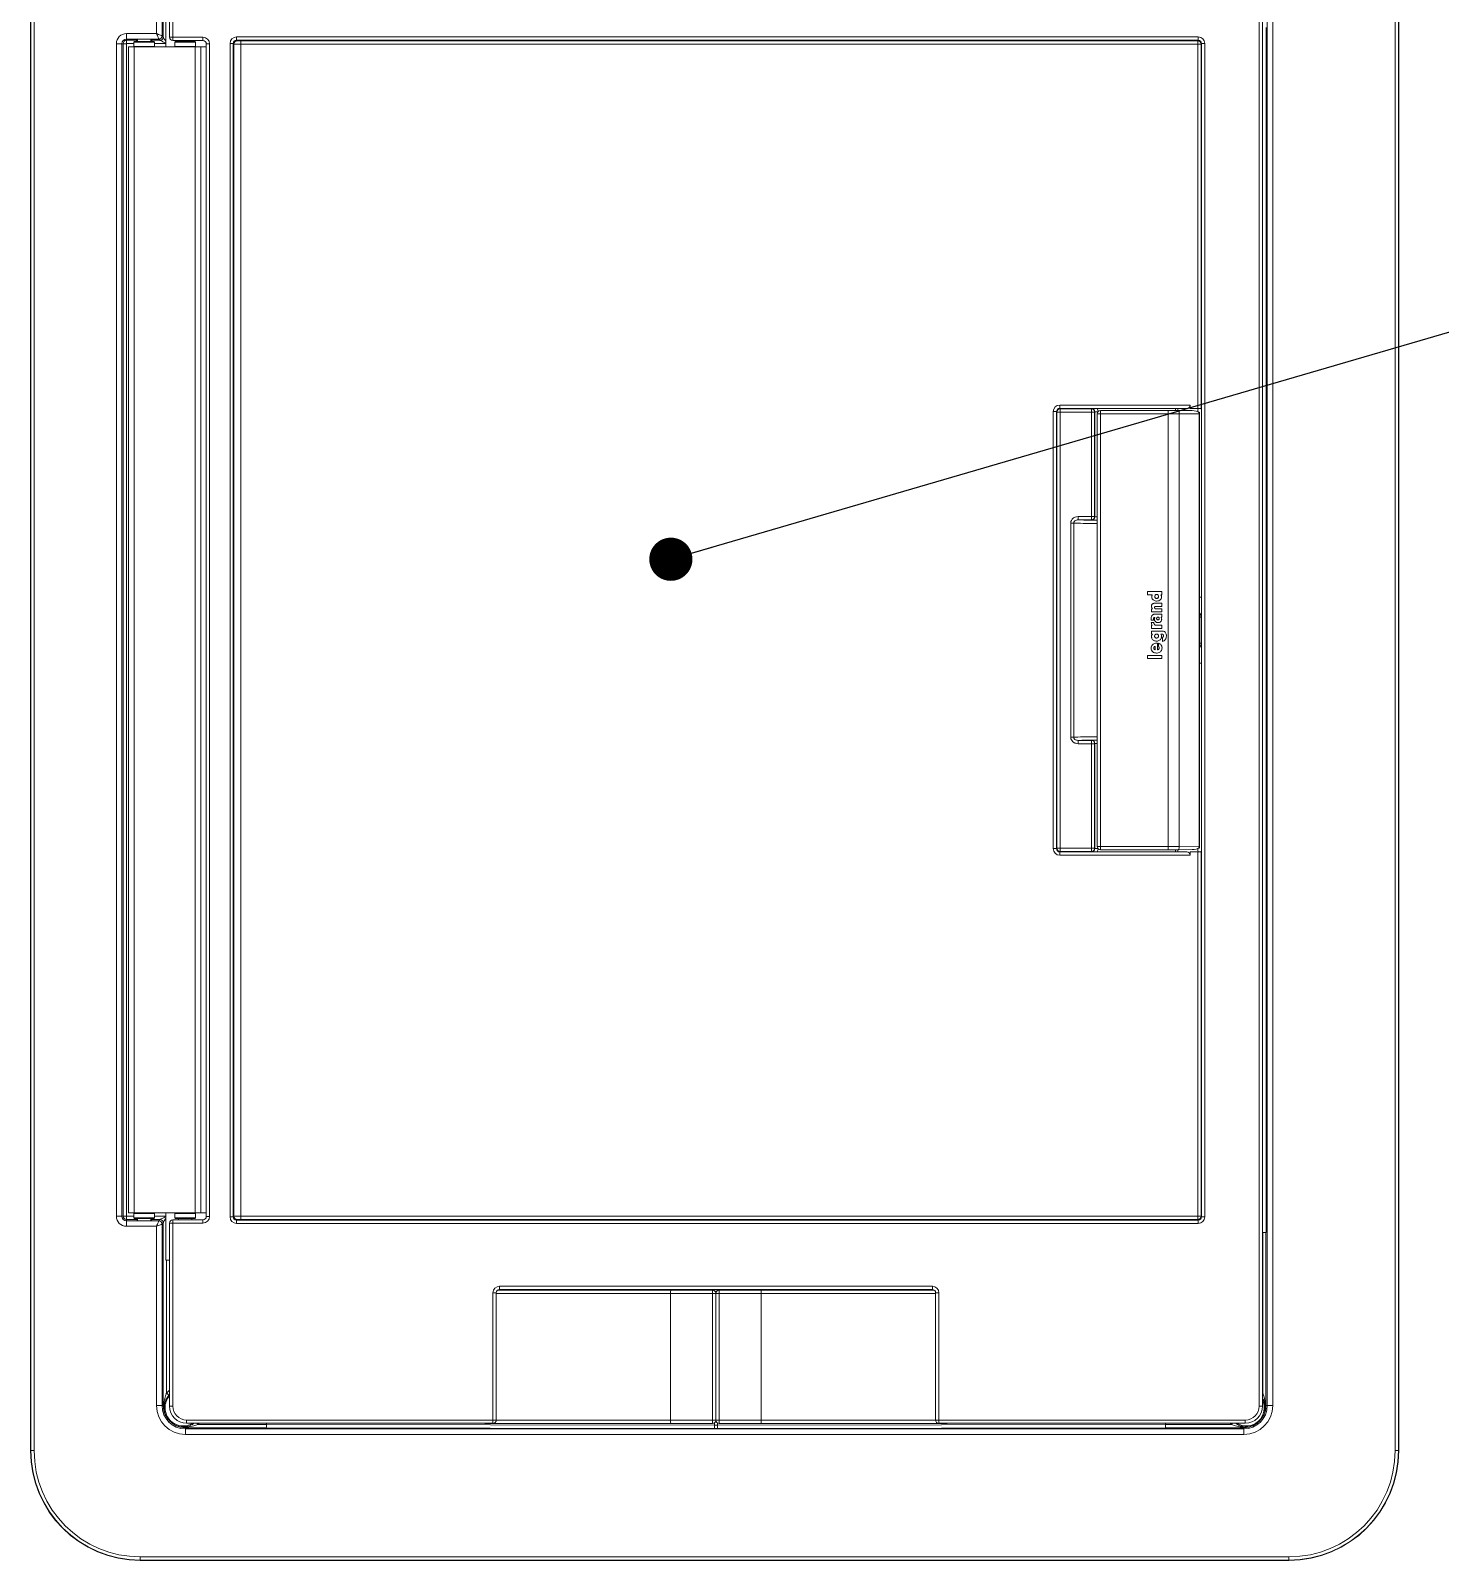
# Model space of a CAD drawing. Header units: inches. Extents: x 274057 to 444617, y 490067 to 635630.
# Drawn here: x 366236.6 to 366563.1, y 533587.3 to 533941.4 of the extents above; entities that cross this region are included whole.
import ezdxf

# ---------------------------------------------------------------- set-up
doc = ezdxf.new("R2010")
doc.units = ezdxf.units.IN
doc.header["$MEASUREMENT"] = 0
doc.layers.add('CQ_callout', color=34, linetype='Continuous')
doc.styles.get("Standard").update_dxf_attribs({"font": 'arial.ttf'})
doc.dimstyles.get("Standard").update_dxf_attribs({"dimtxt": 0.18, "dimasz": 0.18, "dimexe": 0.18, "dimexo": 0.0625, "dimgap": 0.09, "dimtad": 0, "dimtih": 1, "dimtoh": 1, "dimdec": 4, "dimzin": 0, "dimdsep": 46, "dimtxsty": 'Standard', "dimcen": 0.09, "dimadec": 0, "dimazin": 0, "dimtfac": 1, "dimtdec": 4, "dimtofl": 0, "dimtmove": 0, "dimatfit": 3, "dimfxl": 1, "dimtolj": 1, "dimtzin": 0, "dimarcsym": 0})

# ---------------------------------------------------------------- blocks, each defined once
blk = doc.blocks.new('legrand evolution floor box')
at = {"color": 7, "linetype": 'Continuous', "lineweight": 15}
for p, q in [((28.147, 178.069), (28.147, 178.054)), ((123.054, 178.069), (28.147, 178.069)), ((28.147, 177.864), (28.147, 178.054)), ((28.147, 178.054), (123.054, 178.054)), ((123.054, 177.864), (28.147, 177.864)), ((41.117, 172.522), (41.435, 172.522)), ((41.117, 170.785), (41.117, 172.522)), ((41.435, 172.522), (41.435, 170.658)), ((41.435, 172.522), (41.507, 172.522)), ((41.507, 172.522), (41.507, 171.934)), ((41.507, 172.522), (41.698, 172.522)), ((41.704, 173.109), (41.704, 172.792)), ((41.704, 173.109), (109.497, 173.109)), ((109.497, 172.792), (41.704, 172.792)), ((41.704, 172.719), (41.704, 172.792)), ((41.704, 172.719), (109.497, 172.719)), ((41.704, 172.719), (41.704, 172.529)), ((109.497, 172.529), (41.704, 172.529)), ((109.497, 173.109), (109.497, 172.792)), ((109.497, 172.719), (109.497, 172.792)), ((109.497, 172.719), (109.497, 172.529)), ((109.694, 172.522), (109.503, 172.522)), ((109.694, 172.522), (109.694, 171.934)), ((109.766, 172.522), (109.694, 172.522)), ((110.084, 172.522), (109.766, 172.522)), ((109.766, 170.658), (109.766, 172.522)), ((110.084, 172.522), (110.084, 170.785)), ((21.8, 105.301), (21.8, 171.722)), ((21.8, 171.722), (21.814, 171.722)), ((21.814, 171.722), (21.814, 105.301)), ((22.005, 171.722), (21.814, 171.722)), ((22.005, 105.301), (22.005, 171.722)), ((41.577, 171.887), (41.447, 171.887)), ((41.451, 171.906), (41.507, 171.934)), ((41.609, 172.095), (41.577, 172.063)), ((41.577, 170.936), (41.577, 172.063)), ((41.863, 172.095), (41.609, 172.095)), ((41.609, 172.095), (41.609, 170.904)), ((41.895, 172.063), (41.863, 172.095)), ((41.863, 170.904), (41.863, 172.095)), ((41.895, 172.405), (109.306, 172.405)), ((41.895, 172.087), (41.895, 172.405)), ((109.306, 172.087), (41.895, 172.087)), ((41.895, 172.087), (41.895, 168.544)), ((109.306, 172.405), (109.306, 172.087)), ((109.338, 172.095), (109.306, 172.063)), ((109.306, 172.087), (109.306, 168.544)), ((109.592, 172.095), (109.338, 172.095)), ((109.338, 172.095), (109.338, 170.904)), ((109.624, 172.063), (109.592, 172.095)), ((109.592, 170.904), (109.592, 172.095)), ((109.624, 172.063), (109.624, 170.936)), ((109.754, 171.887), (109.624, 171.887)), ((109.75, 171.906), (109.694, 171.934)), ((30.75, 170.785), (30.75, 170.468)), ((30.75, 170.785), (41.117, 170.785)), ((41.447, 171.112), (41.577, 171.112)), ((41.507, 171.065), (41.451, 171.093)), ((41.507, 171.065), (41.507, 170.585)), ((41.577, 170.936), (41.609, 170.904)), ((41.609, 170.904), (41.863, 170.904)), ((41.863, 170.904), (41.895, 170.936)), ((109.306, 170.936), (109.338, 170.904)), ((109.338, 170.904), (109.592, 170.904)), ((109.592, 170.904), (109.624, 170.936)), ((109.624, 171.112), (109.754, 171.112)), ((109.694, 171.065), (109.75, 171.093)), ((109.694, 171.065), (109.694, 170.585)), ((110.084, 170.785), (120.451, 170.785)), ((30.167, 170.253), (30.169, 170.248)), ((30.716, 169.845), (30.716, 170.036)), ((30.716, 170.036), (41.305, 170.036)), ((41.305, 169.845), (30.716, 169.845)), ((41.244, 170.468), (30.75, 170.468)), ((30.75, 170.395), (30.75, 170.468)), ((41.317, 170.395), (30.75, 170.395)), ((30.75, 170.395), (30.75, 170.367)), ((39.164, 170.255), (39.164, 170.036)), ((41.895, 170.255), (39.164, 170.255)), ((41.317, 170.395), (41.244, 170.468)), ((41.305, 169.845), (41.305, 170.036)), ((41.305, 168.099), (41.305, 169.845)), ((41.305, 169.845), (41.495, 169.845)), ((41.435, 170.658), (41.507, 170.585)), ((41.495, 169.845), (41.495, 168.099)), ((112.013, 170.255), (109.306, 170.255)), ((109.682, 168.099), (109.682, 169.845)), ((109.682, 169.845), (109.872, 169.845)), ((109.694, 170.585), (109.766, 170.658)), ((109.872, 170.036), (120.461, 170.036)), ((109.872, 170.036), (109.872, 169.845)), ((120.461, 169.845), (109.872, 169.845)), ((109.872, 169.845), (109.872, 168.099)), ((109.957, 170.468), (109.884, 170.395)), ((109.884, 170.395), (120.451, 170.395)), ((120.451, 170.468), (109.957, 170.468)), ((29.401, 169.118), (29.084, 169.118)), ((29.084, 107.904), (29.084, 169.118)), ((29.401, 169.118), (29.401, 107.904)), ((29.474, 169.118), (29.401, 169.118)), ((29.474, 169.118), (29.474, 164.437)), ((29.474, 169.118), (29.502, 169.118)), ((29.621, 169.699), (29.616, 169.702)), ((29.916, 169.045), (29.726, 169.045)), ((29.726, 151.329), (29.726, 169.045)), ((29.916, 169.045), (29.916, 151.329)), ((41.577, 169.519), (41.495, 169.519)), ((41.609, 169.726), (41.577, 169.695)), ((41.577, 168.568), (41.577, 169.695)), ((41.863, 169.726), (41.609, 169.726)), ((41.609, 169.726), (41.609, 168.536)), ((41.895, 169.695), (41.863, 169.726)), ((41.863, 168.536), (41.863, 169.726)), ((109.338, 169.726), (109.306, 169.695)), ((109.592, 169.726), (109.338, 169.726)), ((109.338, 169.726), (109.338, 168.536)), ((109.624, 169.695), (109.592, 169.726)), ((109.592, 168.536), (109.592, 169.726)), ((109.624, 169.695), (109.624, 168.568)), ((109.682, 169.519), (109.624, 169.519)), ((29.664, 164.432), (29.664, 168.391)), ((41.305, 168.099), (41.495, 168.099)), ((41.495, 168.744), (41.577, 168.744)), ((41.577, 168.568), (41.609, 168.536)), ((41.609, 168.536), (41.863, 168.536)), ((41.863, 168.536), (41.895, 168.568)), ((41.895, 168.544), (109.306, 168.544)), ((41.895, 168.226), (41.895, 168.544)), ((41.895, 168.226), (41.895, 167.909)), ((109.306, 168.226), (41.895, 168.226)), ((109.306, 168.568), (109.338, 168.536)), ((109.306, 168.544), (109.306, 168.226)), ((109.306, 168.226), (109.306, 167.909)), ((109.338, 168.536), (109.592, 168.536)), ((109.592, 168.536), (109.624, 168.568)), ((109.624, 168.744), (109.682, 168.744)), ((109.682, 168.099), (109.872, 168.099)), ((41.686, 167.718), (41.686, 167.909)), ((41.686, 167.909), (109.491, 167.909)), ((109.491, 167.718), (41.686, 167.718)), ((109.491, 167.718), (109.491, 167.909)), ((41.668, 166.346), (41.668, 166.536)), ((41.668, 166.536), (109.509, 166.536)), ((109.509, 166.346), (41.668, 166.346)), ((41.703, 166.31), (41.668, 166.346)), ((41.703, 166.31), (109.474, 166.31)), ((109.474, 166.31), (109.509, 166.346)), ((109.509, 166.346), (109.509, 166.536)), ((41.287, 166.155), (41.287, 110.545)), ((41.477, 166.155), (41.287, 166.155)), ((41.477, 110.545), (41.477, 166.155)), ((41.477, 166.155), (41.513, 166.12)), ((41.52, 165.913), (41.52, 110.566)), ((41.52, 165.913), (41.71, 165.913)), ((109.467, 165.913), (41.71, 165.913)), ((41.71, 110.566), (41.71, 165.913)), ((109.657, 165.913), (109.467, 165.913)), ((109.467, 110.566), (109.467, 165.913)), ((109.657, 165.913), (109.657, 110.566)), ((109.7, 166.155), (109.664, 166.12)), ((109.7, 110.545), (109.7, 166.155)), ((109.7, 166.155), (109.89, 166.155)), ((109.89, 166.155), (109.89, 110.545)), ((29.474, 164.437), (29.427, 138.528)), ((29.617, 138.518), (29.664, 164.432)), ((29.664, 164.432), (29.664, 164.432)), ((29.664, 164.432), (29.726, 164.432)), ((29.71, 151.725), (29.71, 141.049)), ((29.916, 151.329), (29.726, 151.329)), ((29.916, 151.329), (37.275, 151.329)), ((29.916, 151.329), (29.916, 151.139)), ((37.275, 151.329), (37.275, 151.139)), ((37.275, 151.139), (29.916, 151.139)), ((37.453, 140.308), (37.453, 151.015)), ((37.465, 125.922), (37.465, 150.948)), ((37.656, 150.948), (37.465, 150.948)), ((37.656, 150.948), (37.656, 125.922)), ((37.236, 141.059), (29.9, 141.059)), ((37.453, 140.257), (37.465, 140.277)), ((37.453, 140.251), (37.453, 140.257)), ((37.453, 140.251), (37.453, 139.863)), ((37.453, 139.863), (37.453, 140.251)), ((37.442, 139.727), (37.443, 138.626)), ((29.427, 138.342), (29.474, 112.433)), ((29.664, 112.438), (29.617, 138.352)), ((29.901, 138.627), (29.901, 138.435)), ((37.237, 138.627), (29.901, 138.627)), ((29.901, 138.435), (37.237, 138.435)), ((29.901, 138.244), (29.901, 138.435)), ((37.237, 138.244), (29.901, 138.244)), ((37.237, 138.627), (37.237, 138.435)), ((37.237, 138.435), (37.252, 138.435)), ((37.237, 138.244), (37.237, 138.435)), ((37.443, 138.626), (37.427, 138.626)), ((37.443, 138.245), (37.427, 138.245)), ((37.442, 137.144), (37.443, 138.245)), ((37.453, 136.619), (37.453, 137.007)), ((37.453, 137.007), (37.453, 136.619)), ((37.453, 136.619), (37.453, 136.613)), ((37.453, 136.613), (37.465, 136.594)), ((37.453, 136.562), (37.453, 125.856)), ((29.71, 125.145), (29.71, 135.822)), ((37.236, 135.812), (29.9, 135.812)), ((29.916, 125.541), (29.916, 125.732)), ((29.916, 125.732), (37.275, 125.732)), ((37.275, 125.541), (37.275, 125.732)), ((37.656, 125.922), (37.465, 125.922)), ((29.916, 125.541), (29.726, 125.541)), ((29.726, 107.825), (29.726, 125.541)), ((29.916, 125.541), (29.916, 107.825)), ((37.275, 125.541), (29.916, 125.541)), ((62.574, 118.554), (62.574, 111.02)), ((62.574, 118.554), (62.765, 118.554)), ((62.765, 118.554), (62.786, 118.533)), ((62.765, 111.207), (62.765, 118.554)), ((62.786, 118.533), (62.976, 118.533)), ((62.786, 118.533), (62.786, 116.727)), ((62.955, 118.935), (62.955, 118.745)), ((62.955, 118.935), (88.222, 118.935)), ((62.976, 118.724), (62.955, 118.745)), ((88.222, 118.745), (62.955, 118.745)), ((62.976, 118.724), (62.976, 118.533)), ((62.976, 118.724), (88.201, 118.724)), ((88.201, 118.533), (62.976, 118.533)), ((62.976, 116.727), (62.976, 118.533)), ((88.201, 118.724), (88.222, 118.745)), ((88.201, 118.724), (88.201, 118.533)), ((88.201, 116.727), (88.201, 118.533)), ((88.391, 118.533), (88.201, 118.533)), ((88.222, 118.935), (88.222, 118.745)), ((88.412, 118.554), (88.391, 118.533)), ((88.391, 118.533), (88.391, 116.727)), ((88.412, 111.207), (88.412, 118.554)), ((88.603, 118.554), (88.412, 118.554)), ((88.603, 118.554), (88.603, 111.02)), ((69.402, 117.921), (81.775, 117.921)), ((69.402, 117.748), (69.402, 117.921)), ((81.775, 117.748), (69.402, 117.748)), ((81.775, 117.748), (81.775, 117.921)), ((69.024, 117.497), (69.024, 116.727)), ((69.214, 117.497), (69.024, 117.497)), ((69.214, 116.727), (69.214, 117.497)), ((81.963, 116.727), (81.963, 117.497)), ((81.963, 117.497), (82.153, 117.497)), ((82.153, 117.497), (82.153, 116.727)), ((62.775, 111.861), (62.775, 116.391)), ((62.786, 116.727), (62.778, 116.719)), ((62.786, 116.727), (62.976, 116.727)), ((62.889, 116.201), (63.079, 116.201)), ((62.889, 112.294), (62.889, 116.201)), ((62.969, 116.529), (62.976, 116.537)), ((69.031, 116.529), (62.969, 116.529)), ((62.976, 116.537), (62.976, 116.727)), ((69.024, 116.727), (62.976, 116.727)), ((62.976, 116.537), (69.024, 116.537)), ((63.079, 116.201), (63.079, 116.392)), ((63.079, 116.392), (88.098, 116.392)), ((63.079, 116.201), (63.079, 112.294)), ((88.098, 116.201), (63.079, 116.201)), ((69.024, 116.537), (69.024, 116.727)), ((69.214, 116.727), (69.024, 116.727)), ((69.024, 116.537), (69.031, 116.529)), ((69.222, 116.719), (69.214, 116.727)), ((81.955, 116.719), (81.963, 116.727)), ((81.963, 116.727), (82.153, 116.727)), ((82.153, 116.537), (82.146, 116.529)), ((82.146, 116.529), (88.208, 116.529)), ((82.153, 116.727), (88.201, 116.727)), ((82.153, 116.537), (82.153, 116.727)), ((88.201, 116.537), (82.153, 116.537)), ((88.098, 116.201), (88.098, 116.392)), ((88.098, 116.201), (88.288, 116.201)), ((88.098, 112.294), (88.098, 116.201)), ((88.201, 116.537), (88.201, 116.727)), ((88.391, 116.727), (88.201, 116.727)), ((88.208, 116.529), (88.201, 116.537)), ((88.288, 116.201), (88.288, 112.294)), ((88.391, 116.727), (88.399, 116.719)), ((88.402, 111.861), (88.402, 116.391)), ((73.95, 113.472), (73.95, 112.656)), ((74.128, 113.472), (73.95, 113.472)), ((74.128, 112.656), (74.128, 113.472)), ((75.533, 113.254), (75.354, 113.254)), ((75.354, 113.254), (75.354, 113.192)), ((75.533, 112.595), (75.533, 113.254)), ((75.677, 113.254), (75.677, 112.656)), ((75.867, 113.254), (75.677, 113.254)), ((75.867, 113.192), (75.867, 113.254)), ((76.037, 113.12), (76.037, 113.264)), ((76.287, 113.264), (76.165, 113.264)), ((76.165, 113.264), (76.165, 113.125)), ((76.824, 113.254), (76.641, 113.254)), ((76.641, 113.254), (76.641, 112.656)), ((76.824, 113.197), (76.824, 113.254)), ((77.824, 113.473), (77.639, 113.473)), ((77.639, 113.473), (77.639, 113.202)), ((77.824, 112.656), (77.824, 113.473)), ((29.474, 112.433), (29.474, 107.904)), ((29.664, 112.438), (29.664, 112.438)), ((29.664, 112.438), (29.726, 112.438)), ((29.664, 108.632), (29.664, 112.438)), ((73.95, 112.656), (74.128, 112.656)), ((74.451, 113.031), (74.648, 113.031)), ((74.454, 112.905), (74.839, 112.906)), ((74.829, 112.846), (74.646, 112.846)), ((75.154, 112.619), (74.94, 112.619)), ((75.354, 112.707), (75.354, 112.637)), ((75.677, 112.656), (75.868, 112.656)), ((75.868, 112.656), (75.868, 112.961)), ((76.335, 112.694), (76.335, 112.656)), ((76.335, 112.656), (76.508, 112.656)), ((76.508, 112.656), (76.508, 113.063)), ((76.641, 112.656), (76.824, 112.656)), ((76.824, 112.656), (76.824, 113.009)), ((76.959, 113.009), (76.959, 112.656)), ((76.959, 112.656), (77.139, 112.656)), ((77.139, 112.656), (77.139, 113.104)), ((77.639, 112.707), (77.639, 112.656)), ((77.639, 112.656), (77.824, 112.656)), ((62.774, 111.726), (62.765, 111.207)), ((62.889, 112.294), (63.079, 112.294)), ((62.896, 110.9), (62.891, 111.708)), ((63.079, 112.294), (88.098, 112.294)), ((88.096, 111.643), (63.081, 111.643)), ((63.081, 111.643), (63.088, 110.497)), ((88.089, 110.497), (88.096, 111.643)), ((88.098, 112.294), (88.288, 112.294)), ((88.286, 111.708), (88.281, 110.9)), ((88.403, 111.726), (88.412, 111.207)), ((62.574, 111.02), (62.771, 111.02)), ((62.771, 111.02), (62.779, 110.582)), ((62.771, 111.02), (62.771, 110.566)), ((62.779, 110.582), (62.779, 110.386)), ((62.842, 110.576), (62.955, 110.576)), ((88.335, 110.576), (88.222, 110.576)), ((88.406, 111.02), (88.398, 110.582)), ((88.398, 110.582), (88.398, 110.386)), ((88.603, 111.02), (88.406, 111.02)), ((88.406, 111.02), (88.406, 110.566)), ((41.477, 110.545), (41.287, 110.545)), ((41.52, 110.566), (41.477, 110.545)), ((41.52, 110.566), (41.71, 110.566)), ((41.668, 110.354), (41.71, 110.375)), ((41.668, 110.354), (41.668, 110.164)), ((41.668, 110.354), (109.509, 110.354)), ((109.509, 110.164), (41.668, 110.164)), ((41.71, 110.375), (41.71, 110.566)), ((62.771, 110.566), (41.71, 110.566)), ((41.71, 110.375), (62.768, 110.375)), ((62.768, 110.375), (62.779, 110.386)), ((62.779, 110.386), (62.807, 110.358)), ((62.807, 110.358), (88.37, 110.358)), ((63.088, 110.497), (88.089, 110.497)), ((63.088, 110.497), (63.088, 110.468)), ((88.089, 110.468), (63.088, 110.468)), ((73.683, 110.358), (73.683, 110.468)), ((74.831, 110.449), (76.346, 110.449)), ((77.493, 110.358), (77.493, 110.468)), ((88.089, 110.497), (88.089, 110.468)), ((88.398, 110.386), (88.37, 110.358)), ((88.409, 110.375), (88.398, 110.386)), ((88.406, 110.566), (109.467, 110.566)), ((109.467, 110.375), (88.409, 110.375)), ((109.467, 110.375), (109.467, 110.566)), ((109.657, 110.566), (109.467, 110.566)), ((109.509, 110.354), (109.467, 110.375)), ((109.509, 110.354), (109.509, 110.164)), ((109.657, 110.566), (109.7, 110.545)), ((109.7, 110.545), (109.89, 110.545)), ((29.401, 107.904), (29.084, 107.904)), ((29.474, 107.904), (29.401, 107.904)), ((29.474, 107.904), (29.502, 107.904)), ((29.616, 107.321), (29.621, 107.324)), ((29.916, 107.825), (29.726, 107.825)), ((30.169, 106.775), (30.167, 106.77)), ((30.716, 106.835), (30.716, 107.025)), ((30.716, 107.025), (120.461, 107.025)), ((120.461, 106.835), (30.716, 106.835)), ((30.75, 106.628), (30.75, 106.656)), ((30.75, 106.628), (30.75, 106.555)), ((30.75, 106.555), (30.75, 106.238)), ((30.75, 106.555), (120.451, 106.555)), ((120.451, 106.238), (30.75, 106.238)), ((40.751, 106.616), (40.751, 106.835)), ((40.751, 106.616), (110.426, 106.616)), ((21.8, 105.301), (21.814, 105.301)), ((22.005, 105.301), (21.814, 105.301)), ((28.147, 99.159), (28.147, 98.968)), ((28.147, 99.159), (123.054, 99.159)), ((123.054, 98.968), (28.147, 98.968)), ((28.147, 98.954), (28.147, 98.968)), ((28.147, 98.954), (123.054, 98.954))]:
    blk.add_line(p, q, dxfattribs=at)
at = {"color": 8, "linetype": 'Continuous', "lineweight": 15}
for p, q in [((41.698, 172.095), (41.698, 172.522)), ((109.503, 172.095), (109.503, 172.522)), ((41.698, 170.255), (41.698, 170.904)), ((109.503, 170.255), (109.503, 170.904)), ((31.38, 170.036), (31.351, 170.062)), ((31.478, 170.204), (39.164, 170.204)), ((31.478, 170.204), (31.636, 170.036)), ((29.726, 168.327), (29.664, 168.391)), ((29.9, 141.059), (29.9, 151.139)), ((37.236, 151.139), (37.236, 141.059)), ((37.426, 141.049), (37.426, 151.064)), ((29.744, 138.518), (29.617, 138.518)), ((29.617, 138.352), (29.744, 138.352)), ((37.295, 138.43), (37.295, 138.44)), ((29.9, 135.812), (29.9, 125.731)), ((37.236, 125.732), (37.236, 135.812)), ((37.426, 135.821), (37.426, 125.807)), ((62.969, 116.529), (62.969, 116.357)), ((88.208, 116.529), (88.208, 116.357)), ((62.774, 111.726), (62.89, 111.726)), ((62.89, 111.861), (62.775, 111.861)), ((88.287, 111.861), (88.402, 111.861)), ((88.403, 111.726), (88.287, 111.726)), ((74.831, 110.449), (74.831, 110.358)), ((76.346, 110.449), (76.346, 110.358)), ((29.664, 108.632), (29.726, 108.696)), ((40.751, 106.628), (30.75, 106.628)), ((31.463, 106.835), (31.478, 106.818)), ((31.478, 106.818), (40.751, 106.818))]:
    blk.add_line(p, q, dxfattribs=at)
at = {"color": 8, "linetype": 'Continuous', "lineweight": 15, "flags": 128}
for points in [[(41.46, 171.887), (41.458, 171.889), (41.449, 171.898)], [(109.745, 171.908), (109.743, 171.906), (109.727, 171.887)], [(41.449, 171.102), (41.458, 171.11), (41.46, 171.112)], [(41.455, 171.091), (41.458, 171.094), (41.474, 171.112)], [(109.741, 171.112), (109.743, 171.11), (109.752, 171.102)], [(41.597, 170.255), (41.555, 170.276), (41.49, 170.308), (41.433, 170.337), (41.386, 170.361), (41.35, 170.379), (41.326, 170.39), (41.317, 170.395)], [(41.507, 170.585), (41.512, 170.576), (41.524, 170.553), (41.542, 170.517), (41.565, 170.469), (41.594, 170.412), (41.626, 170.347), (41.661, 170.277), (41.672, 170.255)], [(109.529, 170.255), (109.54, 170.277), (109.575, 170.347), (109.607, 170.412), (109.636, 170.469), (109.659, 170.517), (109.677, 170.553), (109.689, 170.576), (109.694, 170.585)], [(109.884, 170.395), (109.875, 170.39), (109.851, 170.379), (109.815, 170.361), (109.768, 170.337), (109.711, 170.308), (109.646, 170.276), (109.604, 170.255)], [(29.726, 168.446), (29.718, 168.439), (29.692, 168.415), (29.664, 168.391)], [(29.726, 108.577), (29.718, 108.584), (29.692, 108.607), (29.664, 108.632)]]:
    blk.add_lwpolyline(points, dxfattribs=at)
at = {"color": 7, "linetype": 'Continuous', "lineweight": 15, "flags": 128}
for points in [[(41.474, 171.887), (41.458, 171.906), (41.453, 171.911)], [(109.752, 171.898), (109.743, 171.889), (109.741, 171.887)], [(41.244, 170.468), (41.241, 170.476), (41.233, 170.495), (41.221, 170.525), (41.205, 170.564), (41.186, 170.612), (41.165, 170.666), (41.141, 170.724), (41.117, 170.785)], [(41.117, 170.785), (41.178, 170.761), (41.236, 170.737), (41.29, 170.716), (41.338, 170.697), (41.377, 170.681), (41.407, 170.669), (41.427, 170.661), (41.435, 170.658)], [(109.727, 171.112), (109.743, 171.094), (109.748, 171.089)], [(109.766, 170.658), (109.774, 170.661), (109.794, 170.669), (109.824, 170.681), (109.863, 170.697), (109.911, 170.716), (109.965, 170.737), (110.023, 170.761), (110.084, 170.785)], [(110.084, 170.785), (110.059, 170.724), (110.036, 170.666), (110.015, 170.612), (109.995, 170.564), (109.98, 170.525), (109.968, 170.495), (109.96, 170.476), (109.957, 170.468)], [(31.351, 170.062), (31.354, 170.066), (31.362, 170.075), (31.374, 170.088), (31.39, 170.106), (31.409, 170.127), (31.43, 170.151), (31.453, 170.177), (31.478, 170.204)], [(63.081, 111.643), (63.043, 111.644), (63.007, 111.647), (62.974, 111.653), (62.945, 111.662), (62.922, 111.671), (62.904, 111.683), (62.894, 111.695), (62.891, 111.708)], [(88.286, 111.708), (88.283, 111.695), (88.273, 111.683), (88.255, 111.671), (88.232, 111.662), (88.203, 111.653), (88.17, 111.647), (88.134, 111.644), (88.096, 111.643)], [(62.996, 110.506), (62.988, 110.5), (62.982, 110.497), (62.98, 110.496), (62.98, 110.496)], [(88.181, 110.506), (88.189, 110.5), (88.195, 110.497), (88.197, 110.496), (88.197, 110.496)]]:
    blk.add_lwpolyline(points, dxfattribs=at)
at = {"color": 7, "linetype": 'Continuous', "lineweight": 15}
for centre, radius, start, end in [((28.147, 171.722), 6.347, 90, 180), ((28.147, 171.722), 6.332, 90, 180), ((28.147, 171.722), 6.142, 90, 180), ((41.704, 172.522), 0.587, 90, 180), ((41.704, 172.522), 0.27, 90, 180), ((41.704, 172.522), 0.197, 90, 180), ((41.704, 172.522), 0.00654, 90, 180), ((109.497, 172.522), 0.587, 0, 90), ((109.497, 172.522), 0.27, 0, 90), ((109.497, 172.522), 0.197, 0, 90), ((109.497, 172.522), 0.00654, 360, 90), ((30.75, 169.118), 1.666, 90, 180), ((30.75, 169.118), 1.349, 90, 180), ((30.623, 169.245), 1.049, 90, 211.19687), ((30.75, 169.118), 1.27, 117.22174, 152.77826), ((30.75, 169.118), 1.276, 90, 117.03104), ((30.623, 169.245), 1.049, 48.86882, 90), ((30.712, 170.374), 0.0396, 300.64413, 349.37718), ((41.244, 170.658), 0.191, 270.08213, 359.91787), ((41.305, 169.845), 0.191, 0, 90), ((41.317, 170.586), 0.191, 270.08215, 359.91897), ((109.872, 169.845), 0.191, 90, 180), ((109.884, 170.586), 0.191, 180.08103, 269.91785), ((109.957, 170.658), 0.191, 180.08213, 269.91787), ((30.75, 169.118), 1.276, 152.96896, 180), ((29.494, 169.157), 0.0396, 280.62581, 329.34753), ((41.704, 166.119), 0.191, 90.08181, 179.91819), ((109.473, 166.119), 0.191, 0.08181, 89.91819), ((29.9, 151.725), 0.191, 156.20402, 180), ((29.916, 151.329), 0.191, 180, 270), ((29.852, 140.178), 0.882, 86.84043, 99.25666), ((37.282, 140.104), 0.956, 81.33048, 92.78113), ((37.453, 140.251), 0.0000786, 338.32476, 21.67524), ((37.453, 139.863), 0.0000781, 338.22113, 21.77887), ((29.574, 139.511), 0.994, 261.49778, 272.5068), ((29.574, 137.359), 0.994, 87.49321, 98.50221), ((29.861, 128.375), 10.252, 89.77549, 90.84002), ((29.901, 138.626), 0.19, 180.04732, 269.99612), ((29.901, 138.245), 0.19, 90.00388, 179.95268), ((29.861, 148.496), 10.252, 269.15999, 270.2245), ((37.293, 127.502), 11.125, 89.30642, 90.28743), ((37.237, 138.626), 0.19, 270.00508, 0.05614), ((37.237, 138.245), 0.19, 359.94386, 89.99492), ((37.293, 149.369), 11.125, 269.71259, 270.69356), ((37.252, 138.626), 0.19, 270, 0.05234), ((37.252, 138.626), 0.19, 270.00443, 0.05568), ((37.252, 138.245), 0.191, 359.94766, 90), ((37.252, 138.245), 0.19, 359.94432, 89.99557), ((37.453, 137.007), 0.0000783, 338.26214, 21.73786), ((37.453, 136.619), 0.0000786, 338.32476, 21.67524), ((29.852, 136.692), 0.882, 260.74327, 273.15963), ((37.282, 136.766), 0.956, 267.21887, 278.66952), ((29.916, 125.541), 0.191, 90, 180), ((29.9, 125.145), 0.191, 180, 203.79598), ((62.976, 118.533), 0.191, 90.02075, 179.97925), ((88.201, 118.533), 0.191, 0.02075, 89.97925), ((62.976, 116.727), 0.191, 180.02075, 269.97925), ((63.079, 116.201), 0.191, 90, 180), ((69.024, 116.727), 0.191, 270.02049, 359.97937), ((69.031, 116.719), 0.191, 270.02063, 359.97909), ((82.146, 116.719), 0.191, 180.02091, 269.97937), ((82.153, 116.727), 0.191, 180.02063, 269.97951), ((88.098, 116.201), 0.191, 0, 90), ((88.201, 116.727), 0.191, 270.02075, 359.97925), ((62.574, 111.211), 0.191, 270, 359), ((88.603, 111.211), 0.19, 181, 270), ((41.71, 110.566), 0.191, 180.02954, 269.94469), ((63.048, 110.495), 0.0299, 173.27495, 243.37185), ((88.129, 110.495), 0.0299, 296.62815, 6.72505), ((109.467, 110.566), 0.191, 270.05531, 359.97046), ((30.623, 107.777), 1.049, 148.80313, 296.04624), ((30.75, 107.904), 1.666, 180, 270), ((30.75, 107.904), 1.349, 180, 270), ((30.75, 107.904), 1.276, 180, 207.03104), ((29.494, 107.866), 0.0396, 30.65247, 79.37419), ((30.75, 107.904), 1.27, 207.22174, 242.77826), ((30.75, 107.904), 1.276, 242.96896, 270), ((30.712, 106.648), 0.0396, 10.62282, 59.35587), ((28.147, 105.301), 6.347, 180, 270), ((28.147, 105.301), 6.332, 180, 270), ((28.147, 105.301), 6.142, 180, 270)]:
    blk.add_arc(centre, radius, start, end, dxfattribs=at)
at = {"color": 8, "linetype": 'Continuous', "lineweight": 15}
for centre, start, end in [((29.727, 151.692), 91.74767, 117.36637), ((29.727, 125.179), 242.64251, 268.24963)]:
    blk.add_arc(centre, 0.0377, start, end, dxfattribs=at)
at = {"color": 7, "linetype": 'Continuous', "lineweight": 15}
for centre, major_axis, ratio, start_param, end_param in [((41.452, 171.5), (0, 0.406), 0.034921, 0.017453, 3.124139), ((41.698, 171.934), (0.191, 0), 0.017455, 2.223794, 3.106686), ((109.503, 171.934), (0.191, 0), 0.017455, 0.034907, 0.917798), ((109.749, 171.5), (0, 0.406), 0.034921, 3.159046, 6.265732), ((41.698, 171.066), (0.191, 0), 0.017455, 3.176499, 4.059391), ((109.503, 171.066), (0.191, 0), 0.017455, 5.365387, 6.248279), ((30.717, 169.045), (0.701, -0.701), 0.999813, 2.356347, 3.926839), ((30.717, 169.045), (-0.566, 0.566), 0.999695, 5.497939, 7.068431), ((29.736, 169.131), (0, 0.406), 0.017455, 3.141593, 4.455855), ((41.686, 168.099), (-0.269, -0.269), 0.999695, 5.497939, 7.068431), ((41.686, 168.099), (0.135, 0.135), 0.999087, 2.356347, 3.926839), ((109.491, 168.099), (0.135, -0.135), 0.999087, 5.497939, 7.068431), ((109.491, 168.099), (0.269, -0.269), 0.999695, 5.497939, 7.068431), ((41.668, 166.155), (0.27, -0.27), 0.998783, 2.356803, 3.926382), ((41.668, 166.155), (0.135, -0.135), 0.996359, 2.356803, 3.926382), ((41.703, 165.913), (0, 0.397), 0.018159, 4.712389, 6.248279), ((109.474, 165.913), (0, 0.397), 0.018159, 0.034907, 1.570796), ((109.509, 166.155), (-0.27, -0.27), 0.998783, 2.356803, 3.926382), ((109.509, 166.155), (0.135, 0.135), 0.996359, 5.498396, 7.067974), ((41.513, 165.913), (0, 0.206), 0.034921, 4.712389, 6.248279), ((109.664, 165.913), (0, 0.206), 0.034921, 0.034907, 1.570796), ((29.664, 164.437), (0.19, 0), 0.026186, 3.176523, 4.712413), ((37.275, 150.948), (0.269, 0.269), 0.999695, 5.497939, 7.068431), ((37.275, 150.948), (0.135, 0.135), 0.999087, 5.497939, 7.068431), ((30.593, 138.4), (-0.046, 50.609), 0.017431, 1.518421, 1.566323), ((30.784, 138.4), (-0.046, 50.8), 0.017366, 1.518421, 1.566323), ((38.119, 138.4), (-0.046, 50.8), 0.017366, 1.518421, 1.566323), ((38.31, 138.4), (-0.046, 50.609), 0.017431, 1.518421, 1.566323), ((37.485, 140.251), (0, 0.0635), 0.500076, 1.401169, 1.569578), ((29.489, 138.435), (0, 1.778), 0.034921, 1.518436, 1.623156), ((29.679, 138.435), (0, 1.588), 0.039111, 1.518436, 1.623156), ((30.593, 138.471), (0.046, 50.609), 0.017431, 1.575269, 1.623172), ((30.784, 138.47), (0.046, 50.8), 0.017366, 1.575269, 1.623172), ((38.119, 138.47), (0.046, 50.8), 0.017366, 1.575269, 1.623172), ((38.31, 138.47), (0.046, 50.609), 0.017431, 1.575269, 1.623172), ((37.485, 136.619), (0, 0.0635), 0.500076, 1.572014, 1.740423), ((37.275, 125.922), (0.269, -0.269), 0.999695, 5.497939, 7.068431), ((37.275, 125.922), (0.135, -0.135), 0.999087, 5.497939, 7.068431), ((62.955, 118.554), (0.269, -0.269), 0.999695, 2.356347, 3.926839), ((62.955, 118.554), (0.135, -0.135), 0.999087, 2.356347, 3.926839), ((88.222, 118.554), (-0.269, -0.269), 0.999695, 2.356347, 3.926839), ((88.222, 118.554), (0.135, 0.135), 0.999087, 5.497939, 7.068431), ((62.969, 116.719), (0.269, 0.269), 0.999695, 3.393439, 3.926839), ((62.969, 116.719), (0.135, 0.135), 0.999087, 2.356347, 3.926839), ((88.208, 116.719), (0.135, -0.135), 0.999087, 5.497939, 7.068431), ((88.208, 116.719), (-0.269, 0.269), 0.999695, 2.356347, 2.889747), ((29.664, 112.433), (0.19, 0), 0.026186, 1.570772, 3.106662), ((62.771, 111.861), (0, 0.191), 0.017455, 3.926991, 4.712389), ((62.919, 112.294), (0, 1.714), 0.017455, 1.570796, 1.919862), ((63.109, 112.294), (0, 1.905), 0.01571, 1.570796, 1.919862), ((88.068, 112.294), (0, 1.905), 0.01571, 4.363323, 4.712389), ((88.258, 112.294), (0, 1.714), 0.017455, 4.363323, 4.712389), ((88.406, 111.861), (0, 0.191), 0.017455, 1.570796, 2.356194), ((62.841, 110.513), (0.0591, 0.0239), 0.976036, 1.178326, 2.748817), ((63.086, 110.893), (-0.003, 0.442), 0.43077, 1.552223, 2.635078), ((88.091, 110.893), (0.003, 0.442), 0.43077, 3.648107, 4.730962), ((88.336, 110.513), (0.0591, -0.0239), 0.976036, 0.392775, 1.963267), ((41.668, 110.545), (0.341, 0.17), 0.999239, 2.678371, 4.248559), ((41.668, 110.545), (0.171, 0.085), 0.99772, 2.678371, 4.248559), ((62.768, 110.566), (0, 0.191), 0.017455, 3.159046, 4.712389), ((63.089, 110.515), (0.191, 0), 0.093952, 4.335665, 4.710675), ((63.089, 110.471), (0.146, 0), 0.018458, 4.335323, 4.710333), ((88.088, 110.515), (0.191, 0), 0.093952, 4.714103, 5.089112), ((88.088, 110.471), (0.146, 0), 0.018458, 4.714445, 5.089455), ((88.409, 110.566), (0, 0.191), 0.017455, 1.570796, 3.124139), ((109.509, 110.545), (0.171, -0.085), 0.99772, 5.176219, 6.746407), ((109.509, 110.545), (-0.341, 0.17), 0.999239, 2.034627, 3.604814), ((30.717, 107.825), (0.701, 0.701), 0.999813, 2.356347, 3.926839), ((30.717, 107.825), (-0.566, -0.566), 0.999695, 5.497939, 7.068431)]:
    blk.add_ellipse(centre, major_axis=major_axis, ratio=ratio, start_param=start_param, end_param=end_param, dxfattribs=at)
at = {"color": 8, "linetype": 'Continuous', "lineweight": 15}
for centre, major_axis, ratio, start_param, end_param in [((37.484, 140.253), (0.0485, -0.0411), 0.999074, 2.581423, 2.78667), ((37.484, 136.617), (0.0485, 0.0411), 0.999074, 3.496516, 3.701762), ((69.385, 115.441), (0, 2.54), 0.016146, 5.096185, 5.851277), ((81.792, 115.441), (0, 2.54), 0.016146, 0.431908, 1.187001), ((69.194, 115.441), (0, 2.35), 0.017455, 5.129152, 5.778358), ((81.983, 115.441), (0, 2.35), 0.017455, 0.504827, 1.154033), ((69.031, 116.338), (0, 0.19), 0.03491, 4.997855, 6.265732), ((69.222, 116.338), (0, 0.381), 0.017455, 4.853661, 6.265732), ((81.955, 116.338), (0, 0.381), 0.017455, 0.017453, 1.429525), ((82.146, 116.338), (0, 0.19), 0.03491, 0.017453, 1.285331)]:
    blk.add_ellipse(centre, major_axis=major_axis, ratio=ratio, start_param=start_param, end_param=end_param, dxfattribs=at)
at = {"color": 7, "linetype": 'Continuous', "lineweight": 15}
for points, knots in [([(30.732, 170.34), (30.623, 170.343), (30.461, 170.347), (30.289, 170.299), (30.218, 170.273), (30.19, 170.263), (30.177, 170.257), (30.169, 170.254), (30.167, 170.253), (30.167, 170.253)], [0, 0, 0, 0, 0.545253, 0.813069, 0.911264, 0.946042, 0.978081, 0.997115, 1, 1, 1, 1]), ([(30.167, 170.253), (30.167, 170.253), (30.167, 170.254), (30.169, 170.255), (30.17, 170.255), (30.17, 170.255)], [0, 0, 0, 0, 0.61656, 0.896458, 1, 1, 1, 1]), ([(30.17, 170.255), (30.17, 170.255), (30.17, 170.255), (30.171, 170.256), (30.172, 170.256), (30.176, 170.258), (30.185, 170.262), (30.198, 170.268), (30.226, 170.28), (30.298, 170.308), (30.474, 170.362), (30.639, 170.365), (30.75, 170.367)], [0, 0, 0, 0, 0.001232, 0.004986, 0.006498, 0.014732, 0.029666, 0.057807, 0.090109, 0.184715, 0.449913, 1, 1, 1, 1]), ([(31.351, 170.062), (31.33, 170.08), (31.223, 170.171), (31.021, 170.286), (30.823, 170.323), (30.732, 170.34)], [0, 0, 0, 0, 0.114445, 0.590066, 1, 1, 1, 1]), ([(30.75, 170.367), (30.857, 170.357), (31.079, 170.337), (31.321, 170.271), (31.453, 170.215), (31.478, 170.204)], [0, 0, 0, 0, 0.428311, 0.894201, 1, 1, 1, 1]), ([(29.502, 169.118), (29.504, 169.23), (29.507, 169.395), (29.561, 169.571), (29.589, 169.643), (29.601, 169.671), (29.607, 169.684), (29.611, 169.693), (29.613, 169.697), (29.613, 169.698), (29.613, 169.699), (29.613, 169.699), (29.613, 169.699)], [0, 0, 0, 0, 0.550082, 0.815277, 0.909882, 0.942181, 0.970327, 0.985259, 0.993493, 0.99684, 0.998768, 1, 1, 1, 1]), ([(29.664, 168.391), (29.635, 168.467), (29.555, 168.673), (29.515, 168.919), (29.504, 169.087), (29.502, 169.118)], [0, 0, 0, 0, 0.324868, 0.874574, 1, 1, 1, 1]), ([(29.616, 169.702), (29.616, 169.702), (29.615, 169.699), (29.612, 169.692), (29.606, 169.679), (29.595, 169.651), (29.57, 169.58), (29.522, 169.408), (29.526, 169.246), (29.528, 169.137)], [0, 0, 0, 0, 0.002887, 0.021921, 0.053957, 0.088735, 0.186933, 0.454746, 1, 1, 1, 1]), ([(29.613, 169.699), (29.614, 169.699), (29.614, 169.7), (29.615, 169.702), (29.616, 169.702), (29.616, 169.702)], [0, 0, 0, 0, 0.103477, 0.5222, 1, 1, 1, 1]), ([(37.442, 139.727), (37.442, 139.727), (37.442, 139.731), (37.442, 139.744), (37.442, 139.766), (37.441, 139.768), (37.44, 139.77)], [0, 0, 0, 0, 0.009834, 0.125488, 0.385429, 1, 1, 1, 1]), ([(37.444, 139.785), (37.443, 139.781), (37.443, 139.775), (37.442, 139.747), (37.442, 139.732), (37.442, 139.727), (37.442, 139.727)], [0, 0, 0, 0, 0.618873, 0.878514, 0.989885, 1, 1, 1, 1]), ([(37.453, 139.863), (37.453, 139.863), (37.453, 139.861), (37.453, 139.859), (37.453, 139.855), (37.453, 139.852), (37.453, 139.848), (37.453, 139.844), (37.452, 139.839), (37.452, 139.833), (37.451, 139.826), (37.45, 139.817), (37.448, 139.801), (37.446, 139.792), (37.444, 139.785)], [0, 0, 0, 0, 0.003087, 0.009684, 0.016207, 0.031144, 0.046866, 0.069908, 0.103942, 0.15446, 0.229663, 0.341827, 0.509311, 1, 1, 1, 1]), ([(37.453, 140.308), (37.453, 140.303), (37.453, 140.291), (37.453, 140.275), (37.454, 140.266), (37.454, 140.262)], [0, 0, 0, 0, 0.303232, 0.682089, 1, 1, 1, 1]), ([(37.454, 140.262), (37.454, 140.261), (37.454, 140.259), (37.453, 140.257), (37.453, 140.257)], [0, 0, 0, 0, 0.934205, 1, 1, 1, 1]), ([(37.442, 137.144), (37.442, 137.143), (37.442, 137.139), (37.442, 137.127), (37.442, 137.104), (37.441, 137.102), (37.44, 137.101)], [0, 0, 0, 0, 0.009834, 0.125488, 0.385429, 1, 1, 1, 1]), ([(37.444, 137.086), (37.443, 137.09), (37.443, 137.096), (37.442, 137.124), (37.442, 137.138), (37.442, 137.143), (37.442, 137.144)], [0, 0, 0, 0, 0.618873, 0.878513, 0.989885, 1, 1, 1, 1]), ([(37.453, 137.007), (37.453, 137.008), (37.453, 137.01), (37.453, 137.012), (37.453, 137.015), (37.453, 137.019), (37.453, 137.022), (37.453, 137.027), (37.452, 137.032), (37.452, 137.038), (37.451, 137.045), (37.45, 137.054), (37.448, 137.07), (37.446, 137.079), (37.444, 137.086)], [0, 0, 0, 0, 0.003087, 0.009684, 0.016207, 0.031144, 0.046866, 0.069908, 0.103942, 0.15446, 0.229663, 0.341827, 0.509311, 1, 1, 1, 1]), ([(37.454, 136.608), (37.454, 136.61), (37.454, 136.612), (37.453, 136.613), (37.453, 136.613)], [0, 0, 0, 0, 0.934205, 1, 1, 1, 1]), ([(37.453, 136.562), (37.453, 136.568), (37.453, 136.58), (37.453, 136.596), (37.454, 136.605), (37.454, 136.608)], [0, 0, 0, 0, 0.303232, 0.682089, 1, 1, 1, 1]), ([(69.402, 117.921), (69.388, 117.92), (69.332, 117.918), (69.23, 117.885), (69.117, 117.793), (69.038, 117.656), (69.028, 117.55), (69.024, 117.497)], [0, 0, 0, 0, 0.064988, 0.267903, 0.496053, 0.748463, 1, 1, 1, 1]), ([(69.214, 117.497), (69.216, 117.529), (69.22, 117.591), (69.255, 117.667), (69.294, 117.708), (69.33, 117.731), (69.356, 117.742), (69.384, 117.747), (69.395, 117.747), (69.402, 117.748)], [0, 0, 0, 0, 0.281276, 0.543113, 0.711301, 0.760889, 0.903402, 0.942809, 1, 1, 1, 1]), ([(81.775, 117.921), (81.789, 117.92), (81.845, 117.918), (81.946, 117.885), (82.06, 117.793), (82.139, 117.656), (82.149, 117.55), (82.153, 117.497)], [0, 0, 0, 0, 0.064988, 0.267903, 0.496053, 0.748463, 1, 1, 1, 1]), ([(81.963, 117.497), (81.961, 117.529), (81.957, 117.591), (81.922, 117.667), (81.883, 117.708), (81.847, 117.731), (81.821, 117.742), (81.793, 117.747), (81.782, 117.747), (81.775, 117.748)], [0, 0, 0, 0, 0.281276, 0.543113, 0.711301, 0.760889, 0.903402, 0.942809, 1, 1, 1, 1]), ([(62.778, 116.719), (62.778, 116.719), (62.777, 116.682), (62.776, 116.613), (62.775, 116.5), (62.775, 116.424), (62.775, 116.391)], [0, 0, 0, 0, 0.003566, 0.406518, 0.750122, 1, 1, 1, 1]), ([(88.399, 116.719), (88.399, 116.719), (88.4, 116.682), (88.401, 116.613), (88.402, 116.5), (88.402, 116.424), (88.402, 116.391)], [0, 0, 0, 0, 0.003566, 0.406518, 0.750122, 1, 1, 1, 1]), ([(74.549, 113.276), (74.508, 113.27), (74.426, 113.259), (74.331, 113.182), (74.272, 113.081), (74.265, 113.007), (74.261, 112.968)], [0, 0, 0, 0, 0.260885, 0.528792, 0.752411, 1, 1, 1, 1]), ([(74.839, 112.906), (74.84, 112.944), (74.842, 113.018), (74.808, 113.119), (74.747, 113.202), (74.658, 113.263), (74.586, 113.272), (74.549, 113.276)], [0, 0, 0, 0, 0.217851, 0.412187, 0.591979, 0.795042, 1, 1, 1, 1]), ([(75.354, 113.192), (75.337, 113.205), (75.304, 113.233), (75.238, 113.248), (75.17, 113.245), (75.103, 113.223), (75.041, 113.181), (74.991, 113.12), (74.958, 113.039), (74.956, 112.979), (74.955, 112.946)], [0, 0, 0, 0, 0.10751, 0.216297, 0.329172, 0.446507, 0.568566, 0.697436, 0.838372, 1, 1, 1, 1]), ([(76.037, 113.264), (76.003, 113.26), (75.939, 113.252), (75.89, 113.211), (75.867, 113.192)], [0, 0, 0, 0, 0.542035, 1, 1, 1, 1]), ([(76.457, 113.204), (76.446, 113.213), (76.424, 113.234), (76.365, 113.257), (76.318, 113.261), (76.287, 113.264)], [0, 0, 0, 0, 0.234799, 0.497319, 1, 1, 1, 1]), ([(77.139, 113.104), (77.138, 113.115), (77.136, 113.14), (77.119, 113.176), (77.092, 113.209), (77.056, 113.235), (77.009, 113.251), (76.953, 113.252), (76.888, 113.235), (76.847, 113.211), (76.824, 113.197)], [0, 0, 0, 0, 0.087487, 0.183578, 0.286328, 0.395261, 0.513024, 0.646209, 0.804711, 1, 1, 1, 1]), ([(77.539, 113.235), (77.506, 113.233), (77.445, 113.229), (77.367, 113.185), (77.31, 113.121), (77.274, 113.041), (77.269, 112.981), (77.266, 112.952)], [0, 0, 0, 0, 0.219853, 0.411326, 0.592591, 0.801364, 1, 1, 1, 1]), ([(77.639, 113.202), (77.623, 113.211), (77.592, 113.229), (77.556, 113.233), (77.539, 113.235)], [0, 0, 0, 0, 0.522301, 1, 1, 1, 1]), ([(74.261, 112.968), (74.264, 112.931), (74.268, 112.862), (74.307, 112.77), (74.37, 112.696), (74.461, 112.645), (74.532, 112.641), (74.569, 112.639)], [0, 0, 0, 0, 0.216636, 0.406892, 0.582109, 0.784768, 1, 1, 1, 1]), ([(74.549, 113.118), (74.536, 113.117), (74.509, 113.114), (74.478, 113.09), (74.457, 113.062), (74.453, 113.041), (74.451, 113.031)], [0, 0, 0, 0, 0.285409, 0.560653, 0.777509, 1, 1, 1, 1]), ([(74.557, 112.805), (74.545, 112.806), (74.523, 112.808), (74.494, 112.822), (74.472, 112.844), (74.457, 112.872), (74.455, 112.894), (74.454, 112.905)], [0, 0, 0, 0, 0.218211, 0.410248, 0.589519, 0.795215, 1, 1, 1, 1]), ([(74.648, 113.031), (74.645, 113.044), (74.639, 113.07), (74.612, 113.098), (74.582, 113.115), (74.56, 113.117), (74.549, 113.118)], [0, 0, 0, 0, 0.281172, 0.555763, 0.773863, 1, 1, 1, 1]), ([(74.646, 112.846), (74.644, 112.843), (74.639, 112.834), (74.628, 112.824), (74.611, 112.814), (74.587, 112.807), (74.568, 112.806), (74.557, 112.805)], [0, 0, 0, 0, 0.12553, 0.272666, 0.445684, 0.692368, 1, 1, 1, 1]), ([(74.569, 112.639), (74.604, 112.643), (74.671, 112.652), (74.75, 112.705), (74.802, 112.772), (74.82, 112.821), (74.829, 112.846)], [0, 0, 0, 0, 0.293422, 0.564409, 0.77776, 1, 1, 1, 1]), ([(74.94, 112.619), (74.95, 112.585), (74.968, 112.517), (75.046, 112.444), (75.14, 112.4), (75.243, 112.383), (75.346, 112.393), (75.437, 112.43), (75.512, 112.498), (75.526, 112.562), (75.533, 112.595)], [0, 0, 0, 0, 0.130752, 0.255629, 0.383297, 0.513319, 0.641096, 0.76232, 0.877923, 1, 1, 1, 1]), ([(74.955, 112.946), (74.958, 112.916), (74.964, 112.859), (75.001, 112.784), (75.053, 112.727), (75.114, 112.688), (75.179, 112.667), (75.244, 112.662), (75.306, 112.673), (75.338, 112.696), (75.354, 112.707)], [0, 0, 0, 0, 0.159607, 0.301167, 0.432523, 0.557844, 0.678049, 0.792166, 0.899109, 1, 1, 1, 1]), ([(75.243, 113.07), (75.228, 113.068), (75.198, 113.065), (75.16, 113.038), (75.134, 113), (75.125, 112.954), (75.134, 112.909), (75.16, 112.871), (75.198, 112.844), (75.228, 112.841), (75.243, 112.839)], [0, 0, 0, 0, 0.126977, 0.249874, 0.372949, 0.500465, 0.627352, 0.750177, 0.873025, 1, 1, 1, 1]), ([(75.256, 112.561), (75.242, 112.562), (75.216, 112.564), (75.184, 112.578), (75.163, 112.597), (75.157, 112.611), (75.154, 112.619)], [0, 0, 0, 0, 0.339631, 0.615692, 0.807825, 1, 1, 1, 1]), ([(75.243, 112.839), (75.259, 112.841), (75.289, 112.844), (75.327, 112.871), (75.353, 112.909), (75.362, 112.954), (75.353, 113), (75.327, 113.038), (75.289, 113.065), (75.259, 113.068), (75.243, 113.07)], [0, 0, 0, 0, 0.127239, 0.250122, 0.372833, 0.499533, 0.626871, 0.749828, 0.87276, 1, 1, 1, 1]), ([(75.354, 112.637), (75.354, 112.628), (75.353, 112.611), (75.342, 112.588), (75.322, 112.571), (75.292, 112.561), (75.269, 112.561), (75.256, 112.561)], [0, 0, 0, 0, 0.189156, 0.353299, 0.5142, 0.730274, 1, 1, 1, 1]), ([(75.868, 112.961), (75.869, 112.978), (75.871, 113.01), (75.89, 113.054), (75.923, 113.089), (75.974, 113.113), (76.015, 113.118), (76.037, 113.12)], [0, 0, 0, 0, 0.196007, 0.367621, 0.532544, 0.74462, 1, 1, 1, 1]), ([(76.224, 113.079), (76.209, 113.078), (76.177, 113.076), (76.128, 113.059), (76.083, 113.028), (76.048, 112.984), (76.026, 112.928), (76.023, 112.885), (76.022, 112.861)], [0, 0, 0, 0, 0.131018, 0.28845, 0.463449, 0.615541, 0.789649, 1, 1, 1, 1]), ([(76.022, 112.861), (76.023, 112.841), (76.025, 112.804), (76.045, 112.755), (76.073, 112.717), (76.113, 112.686), (76.164, 112.664), (76.203, 112.661), (76.222, 112.659)], [0, 0, 0, 0, 0.188285, 0.348656, 0.492646, 0.627741, 0.826425, 1, 1, 1, 1]), ([(76.165, 113.125), (76.177, 113.126), (76.205, 113.128), (76.234, 113.127), (76.25, 113.127)], [0, 0, 0, 0, 0.41106, 1, 1, 1, 1]), ([(76.337, 112.876), (76.335, 112.886), (76.333, 112.906), (76.315, 112.931), (76.29, 112.949), (76.26, 112.955), (76.23, 112.949), (76.205, 112.931), (76.187, 112.906), (76.185, 112.886), (76.183, 112.876)], [0, 0, 0, 0, 0.126845, 0.249516, 0.37231, 0.499666, 0.62729, 0.750327, 0.873136, 1, 1, 1, 1]), ([(76.183, 112.876), (76.185, 112.866), (76.187, 112.846), (76.205, 112.82), (76.23, 112.803), (76.26, 112.797), (76.29, 112.803), (76.315, 112.82), (76.333, 112.846), (76.335, 112.866), (76.337, 112.876)], [0, 0, 0, 0, 0.127339, 0.250214, 0.37304, 0.500331, 0.627356, 0.749934, 0.872674, 1, 1, 1, 1]), ([(76.222, 112.659), (76.246, 112.661), (76.287, 112.663), (76.321, 112.685), (76.335, 112.694)], [0, 0, 0, 0, 0.596214, 1, 1, 1, 1]), ([(76.327, 113.052), (76.31, 113.061), (76.277, 113.076), (76.241, 113.078), (76.224, 113.079)], [0, 0, 0, 0, 0.531159, 1, 1, 1, 1]), ([(76.25, 113.127), (76.26, 113.126), (76.278, 113.125), (76.301, 113.116), (76.317, 113.104), (76.326, 113.088), (76.329, 113.071), (76.328, 113.059), (76.327, 113.052)], [0, 0, 0, 0, 0.23508, 0.425642, 0.5875, 0.710824, 0.844839, 1, 1, 1, 1]), ([(76.508, 113.063), (76.507, 113.081), (76.507, 113.113), (76.493, 113.163), (76.471, 113.188), (76.457, 113.204)], [0, 0, 0, 0, 0.355961, 0.609936, 1, 1, 1, 1]), ([(76.824, 113.009), (76.824, 113.015), (76.825, 113.028), (76.833, 113.045), (76.846, 113.06), (76.866, 113.071), (76.891, 113.076), (76.917, 113.072), (76.937, 113.061), (76.95, 113.046), (76.958, 113.029), (76.959, 113.016), (76.959, 113.009)], [0, 0, 0, 0, 0.093689, 0.178135, 0.258527, 0.37756, 0.497455, 0.616582, 0.734219, 0.814686, 0.901247, 1, 1, 1, 1]), ([(77.266, 112.952), (77.271, 112.907), (77.279, 112.822), (77.346, 112.723), (77.438, 112.666), (77.503, 112.664), (77.537, 112.663)], [0, 0, 0, 0, 0.29578, 0.56726, 0.775886, 1, 1, 1, 1]), ([(77.536, 113.064), (77.521, 113.063), (77.491, 113.059), (77.453, 113.032), (77.427, 112.995), (77.418, 112.949), (77.427, 112.904), (77.453, 112.866), (77.491, 112.839), (77.521, 112.836), (77.536, 112.834)], [0, 0, 0, 0, 0.12715, 0.250097, 0.373103, 0.500446, 0.627272, 0.75001, 0.872858, 1, 1, 1, 1]), ([(77.536, 112.834), (77.552, 112.836), (77.582, 112.839), (77.62, 112.866), (77.646, 112.904), (77.655, 112.949), (77.646, 112.995), (77.62, 113.032), (77.582, 113.059), (77.552, 113.063), (77.536, 113.064)], [0, 0, 0, 0, 0.127376, 0.250192, 0.372812, 0.499551, 0.626809, 0.749702, 0.872616, 1, 1, 1, 1]), ([(77.537, 112.663), (77.558, 112.667), (77.595, 112.675), (77.625, 112.697), (77.639, 112.707)], [0, 0, 0, 0, 0.551181, 1, 1, 1, 1]), ([(62.98, 110.496), (62.98, 110.495), (62.982, 110.491), (62.989, 110.485), (62.999, 110.477), (63.013, 110.471), (63.025, 110.468), (63.033, 110.469), (63.035, 110.469)], [0, 0, 0, 0, 0.018285, 0.2121, 0.41091, 0.632133, 0.911402, 1, 1, 1, 1]), ([(62.996, 110.506), (62.997, 110.505), (62.999, 110.503), (63.005, 110.501), (63.011, 110.499), (63.017, 110.499), (63.018, 110.499)], [0, 0, 0, 0, 0.117508, 0.327588, 0.776724, 1, 1, 1, 1]), ([(88.138, 110.468), (88.142, 110.468), (88.154, 110.468), (88.171, 110.473), (88.187, 110.483), (88.194, 110.492), (88.197, 110.495)], [0, 0, 0, 0, 0.184405, 0.518317, 0.784153, 1, 1, 1, 1]), ([(88.158, 110.499), (88.164, 110.499), (88.17, 110.5), (88.177, 110.503), (88.18, 110.504), (88.181, 110.505), (88.181, 110.506)], [0, 0, 0, 0, 0.660797, 0.83913, 0.961895, 1, 1, 1, 1]), ([(29.502, 107.904), (29.511, 108.011), (29.532, 108.233), (29.598, 108.475), (29.654, 108.607), (29.664, 108.632)], [0, 0, 0, 0, 0.42831, 0.894197, 1, 1, 1, 1]), ([(29.613, 107.324), (29.613, 107.324), (29.613, 107.324), (29.613, 107.325), (29.613, 107.326), (29.611, 107.33), (29.607, 107.339), (29.601, 107.352), (29.589, 107.38), (29.561, 107.452), (29.507, 107.628), (29.504, 107.793), (29.502, 107.904)], [0, 0, 0, 0, 0.001232, 0.004987, 0.006497, 0.014731, 0.029663, 0.057809, 0.090109, 0.184714, 0.449913, 1, 1, 1, 1]), ([(29.528, 107.886), (29.526, 107.777), (29.522, 107.615), (29.57, 107.443), (29.595, 107.372), (29.606, 107.344), (29.612, 107.331), (29.615, 107.324), (29.616, 107.321), (29.616, 107.321)], [0, 0, 0, 0, 0.545254, 0.813067, 0.911265, 0.946043, 0.978079, 0.997113, 1, 1, 1, 1]), ([(29.616, 107.321), (29.616, 107.321), (29.615, 107.321), (29.614, 107.323), (29.614, 107.324), (29.613, 107.324)], [0, 0, 0, 0, 0.61656, 0.896458, 1, 1, 1, 1]), ([(30.17, 106.767), (30.17, 106.768), (30.169, 106.768), (30.167, 106.769), (30.167, 106.77), (30.167, 106.77)], [0, 0, 0, 0, 0.103469, 0.522275, 1, 1, 1, 1]), ([(30.167, 106.77), (30.167, 106.77), (30.169, 106.769), (30.177, 106.766), (30.19, 106.76), (30.218, 106.749), (30.289, 106.724), (30.461, 106.676), (30.623, 106.68), (30.732, 106.682)], [0, 0, 0, 0, 0.002885, 0.021919, 0.053958, 0.088736, 0.186931, 0.454747, 1, 1, 1, 1]), ([(30.75, 106.656), (30.639, 106.658), (30.474, 106.661), (30.298, 106.715), (30.226, 106.743), (30.198, 106.755), (30.185, 106.761), (30.176, 106.765), (30.172, 106.767), (30.171, 106.767), (30.17, 106.767), (30.17, 106.767), (30.17, 106.767)], [0, 0, 0, 0, 0.550082, 0.815278, 0.909882, 0.942184, 0.970325, 0.985259, 0.993493, 0.99684, 0.998768, 1, 1, 1, 1]), ([(31.478, 106.818), (31.401, 106.789), (31.196, 106.71), (30.95, 106.669), (30.782, 106.658), (30.75, 106.656)], [0, 0, 0, 0, 0.324869, 0.874574, 1, 1, 1, 1])]:
    blk.add_open_spline(points, degree=3, knots=knots, dxfattribs=at)
at = {"color": 8, "linetype": 'Continuous', "lineweight": 15}
for points, knots in [([(29.528, 169.137), (29.532, 169.11), (29.552, 168.96), (29.607, 168.788), (29.705, 168.658), (29.726, 168.63)], [0, 0, 0, 0, 0.145326, 0.818894, 1, 1, 1, 1]), ([(74.831, 110.449), (74.801, 110.446), (74.73, 110.441), (74.643, 110.41), (74.601, 110.369), (74.589, 110.358)], [0, 0, 0, 0, 0.332569, 0.818017, 1, 1, 1, 1]), ([(76.593, 110.358), (76.591, 110.361), (76.56, 110.395), (76.474, 110.435), (76.389, 110.444), (76.346, 110.449)], [0, 0, 0, 0, 0.037081, 0.518737, 1, 1, 1, 1]), ([(29.726, 108.391), (29.676, 108.315), (29.574, 108.158), (29.544, 107.978), (29.528, 107.886)], [0, 0, 0, 0, 0.488049, 1, 1, 1, 1]), ([(30.732, 106.682), (30.758, 106.686), (30.909, 106.707), (31.059, 106.75), (31.169, 106.83), (31.176, 106.835)], [0, 0, 0, 0, 0.168325, 0.948447, 1, 1, 1, 1])]:
    blk.add_open_spline(points, degree=3, knots=knots, dxfattribs=at)

msp = doc.modelspace()

# ---------------------------------------------------------------- block references
at = {"xscale": 4.003883546809065, "yscale": 4.003883546809065, "zscale": 4.003883546809065, "rotation": 90}
msp.add_blockref('legrand evolution floor box', (366949.6, 533500), dxfattribs=at)

# ---------------------------------------------------------------- leaders
at = {"layer": 'CQ_callout'}
msp.add_leader([(366384.88, 533819.06), (370061.69, 534892.63), (370514.46, 534892.63)], dimstyle='Standard', override={"dimasz": 10, "dimldrblk": 'Dot', "dimfxl": 0.1, "dimarcsym": 2}, dxfattribs=at)

doc.saveas('drawing.dxf')
